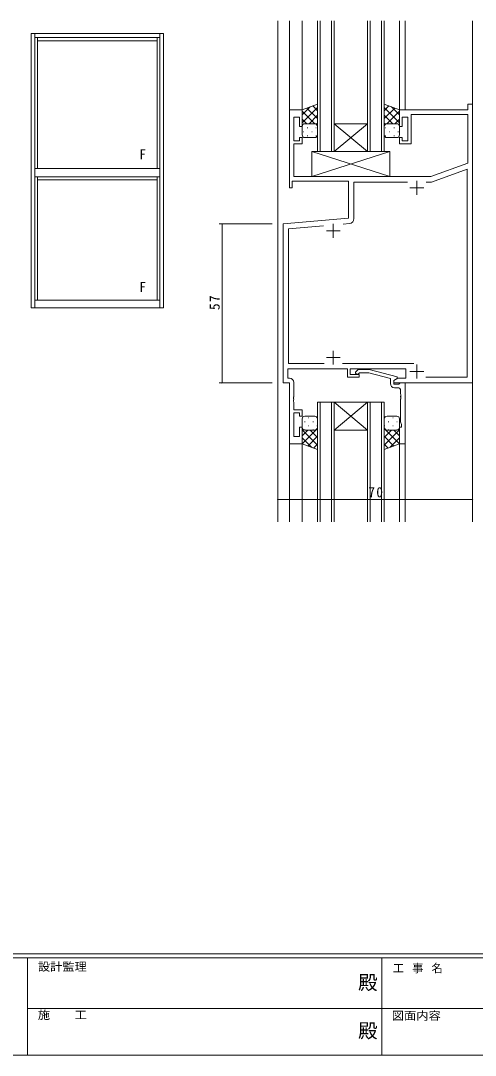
# Model space of a CAD drawing. Units: millimetres on the paper. Extents: x -420 to 373, y -297 to 267.
# Drawn here: x -162.5 to 1, y -297 to 74.5 of the extents above; entities that cross this region are included whole.
import ezdxf
from ezdxf.enums import TextEntityAlignment as Align

# ---------------------------------------------------------------- set-up
doc = ezdxf.new("R2010")
doc.units = ezdxf.units.MM
for name, color, linetype, lineweight in [('0-1_YKK_ZWAK', 7, 'Continuous', 9), ('0-3_YKK_12', 2, 'Continuous', 9), ('0-4_YKK_D', 6, 'Continuous', 9), ('0-5_YKK_A1', 4, 'Continuous', 9), ('0-6_YKK_13', 4, 'Continuous', 9), ('0-7_YKK_11', 7, 'Continuous', 9)]:
    doc.layers.add(name, color=color, linetype=linetype, lineweight=lineweight)
doc.styles.add('ＭＳ ゴシック', font='')
doc.styles.get('ＭＳ ゴシック').set_extended_font_data('MS Gothic')

msp = doc.modelspace()

# ---------------------------------------------------------------- linework, layer by layer
at = {"layer": '0-1_YKK_ZWAK'}
for p, q in [((352.3, -260.6), (-417.7, -260.6)), ((314.5, -262), (-417.7, -262)), ((-160.1, -262), (-160.1, -297)), ((-32.7, -262), (-32.7, -297)), ((-160.1, -280.199), (-31.3, -280.199)), ((-31.3, -280.199), (97.5, -280.199)), ((-417.7, -297), (314.5, -297))]:
    msp.add_line(p, q, dxfattribs=at)
at = {"layer": '0-3_YKK_12'}
for p, q in [((-70.093, 74.533), (-70.093, -105.467)), ((-65.893, 74.533), (-65.893, 42.233)), ((-61.293, 74.533), (-61.293, 42.533)), ((-55.793, 27.533), (-55.793, 74.533)), ((-54.793, 74.533), (-54.793, 27.533)), ((-50.793, 27.533), (-50.793, 74.533)), ((-49.793, 74.533), (-49.793, 27.533)), ((-37.793, 27.533), (-37.793, 74.533)), ((-36.793, 74.533), (-36.793, 27.533)), ((-32.793, 27.533), (-32.793, 74.533)), ((-31.793, 74.533), (-31.793, 27.533)), ((-26.293, 74.533), (-26.293, 42.233)), ((-24.293, 74.533), (-24.293, 42.533)), ((-0.093, -105.467), (-0.093, 74.533)), ((-49.793, 27.533), (-37.793, 37.533)), ((-37.793, 27.533), (-49.793, 37.533)), ((-37.793, 37.533), (-49.793, 37.533)), ((-55.793, 27.533), (-49.793, 27.533)), ((-37.793, 27.533), (-49.793, 27.533)), ((-31.793, 27.533), (-37.793, 27.533)), ((-24.293, -55.467), (-24.293, -105.467)), ((-55.793, -62.467), (-49.793, -62.467)), ((-55.793, -105.467), (-55.793, -62.467)), ((-54.793, -62.467), (-54.793, -105.467)), ((-50.793, -105.467), (-50.793, -62.467)), ((-49.793, -62.467), (-37.793, -72.467)), ((-37.793, -62.467), (-49.793, -72.467)), ((-37.793, -62.467), (-49.793, -62.467)), ((-49.793, -62.467), (-49.793, -105.467)), ((-37.793, -62.467), (-31.793, -62.467)), ((-37.793, -105.467), (-37.793, -62.467)), ((-36.793, -62.467), (-36.793, -105.467)), ((-32.793, -105.467), (-32.793, -62.467)), ((-31.793, -62.467), (-31.793, -105.467)), ((-37.793, -72.467), (-49.793, -72.467)), ((-65.893, -77.467), (-65.893, -105.467)), ((-61.293, -77.467), (-61.293, -105.467)), ((-26.293, -77.167), (-26.293, -105.467))]:
    msp.add_line(p, q, dxfattribs=at)
at = {"layer": '0-4_YKK_D'}
for p, q in [((-72.093, 1.533), (-91.093, 1.533)), ((-90.093, -55.467), (-90.093, 1.533)), ((-72.093, -55.467), (-91.093, -55.467)), ((-70.093, -97.467), (-0.093, -97.467))]:
    msp.add_line(p, q, dxfattribs=at)
for centre, start, end in [((-90.093, 1.533), 90, 270), ((-90.093, 1.533), 270, 90), ((-90.093, -55.467), 90, 270), ((-90.093, -55.467), 270, 90), ((-70.093, -97.467), 0, 180), ((-70.093, -97.467), 180, 0), ((-0.093, -97.467), 0, 180), ((-0.093, -97.467), 180, 0)]:
    msp.add_arc(centre, 0.106, start, end, dxfattribs=at)
at = {"layer": '0-5_YKK_A1'}
for p, q in [((-158.681, -28.552), (-158.681, 69.948)), ((-158.681, 69.948), (-111.181, 69.948)), ((-157.431, 69.948), (-157.431, -28.552)), ((-157.431, 68.448), (-112.431, 68.448)), ((-156.431, 21.448), (-156.431, 68.448)), ((-156.431, 67.348), (-113.431, 67.348)), ((-113.431, 21.448), (-113.431, 68.448)), ((-112.431, 69.948), (-112.431, -28.552)), ((-157.431, 21.448), (-112.431, 21.448)), ((-157.431, 21.448), (-112.431, 21.448)), ((-157.431, 18.448), (-112.431, 18.448)), ((-156.431, -25.802), (-156.431, 18.448)), ((-156.431, 17.348), (-113.431, 17.348)), ((-113.431, -25.802), (-113.431, 18.448)), ((-157.431, -25.802), (-112.431, -25.802))]:
    msp.add_line(p, q, dxfattribs=at)
msp.add_lwpolyline([(-158.681, -28.552), (-111.181, -28.552), (-111.181, 69.948)], dxfattribs=at)
at = {"layer": '0-6_YKK_13'}
for p, q in [((-61.293, 40.73), (-58.459, 43.564)), ((-61.293, 37.901), (-55.793, 43.401)), ((-56.772, 37.533), (-61.293, 42.053)), ((-55.793, 39.382), (-59.57, 43.16)), ((-55.793, 42.21), (-57.496, 43.914)), ((-31.793, 42.21), (-30.089, 43.914)), ((-26.293, 37.901), (-31.793, 43.401)), ((-31.793, 39.382), (-28.015, 43.16)), ((-30.813, 37.533), (-26.293, 42.053)), ((-26.293, 40.73), (-29.126, 43.564)), ((-59.601, 37.533), (-61.293, 39.225)), ((-60.707, 37.443), (-60.673, 37.443)), ((-60.293, 37.533), (-56.793, 37.533)), ((-60.293, 37.533), (-56.793, 37.533)), ((-58.832, 37.533), (-55.793, 40.573)), ((-57.843, 37.443), (-57.643, 37.443)), ((-56.199, 37.338), (-55.793, 37.745)), ((-28.753, 37.533), (-31.793, 40.573)), ((-31.386, 37.338), (-31.793, 37.745)), ((-27.293, 37.533), (-30.793, 37.533)), ((-27.293, 37.533), (-30.793, 37.533)), ((-29.743, 37.443), (-29.943, 37.443)), ((-27.984, 37.533), (-26.293, 39.225)), ((-26.878, 37.443), (-26.913, 37.443)), ((-61.293, 33.533), (-61.293, 36.533)), ((-60.873, 34.613), (-60.673, 34.613)), ((-59.458, 36.028), (-59.258, 36.028)), ((-57.843, 34.613), (-57.643, 34.613)), ((-56.428, 36.028), (-56.228, 36.028)), ((-55.793, 36.553), (-55.793, 36.554)), ((-55.793, 36.533), (-55.793, 33.533)), ((-31.793, 36.553), (-31.792, 36.554)), ((-31.793, 36.533), (-31.793, 33.533)), ((-31.158, 36.028), (-31.358, 36.028)), ((-29.743, 34.613), (-29.943, 34.613)), ((-28.128, 36.028), (-28.328, 36.028)), ((-26.713, 34.613), (-26.913, 34.613)), ((-26.293, 33.533), (-26.293, 36.533)), ((-56.793, 32.533), (-60.293, 32.533)), ((-59.458, 33.198), (-59.258, 33.198)), ((-56.428, 33.198), (-56.228, 33.198)), ((-31.158, 33.198), (-31.358, 33.198)), ((-30.793, 32.533), (-27.293, 32.533)), ((-28.128, 33.198), (-28.328, 33.198)), ((-57.793, 27.533), (-29.793, 18.533)), ((-57.793, 18.533), (-29.793, 27.533)), ((-61.293, -68.467), (-61.293, -71.467)), ((-60.473, -69.547), (-60.273, -69.547)), ((-56.793, -67.467), (-60.293, -67.467)), ((-59.058, -68.132), (-58.858, -68.132)), ((-57.443, -69.547), (-57.243, -69.547)), ((-56.028, -68.132), (-55.85, -68.132)), ((-55.793, -71.467), (-55.793, -68.467)), ((-31.793, -71.467), (-31.793, -68.467)), ((-31.558, -68.132), (-31.735, -68.132)), ((-30.793, -67.467), (-27.293, -67.467)), ((-30.143, -69.547), (-30.343, -69.547)), ((-28.528, -68.132), (-28.728, -68.132)), ((-27.113, -69.547), (-27.313, -69.547)), ((-26.293, -68.467), (-26.293, -71.467)), ((-61.265, -71.702), (-61.293, -71.73)), ((-55.793, -71.887), (-61.293, -77.387)), ((-61.293, -72.435), (-55.793, -77.935)), ((-59.201, -72.467), (-61.293, -74.558)), ((-60.473, -72.377), (-60.273, -72.377)), ((-60.293, -72.467), (-56.793, -72.467)), ((-60.293, -72.467), (-56.793, -72.467)), ((-59.058, -70.962), (-58.858, -70.962)), ((-58.432, -72.467), (-55.793, -75.107)), ((-57.443, -72.377), (-57.243, -72.377)), ((-56.028, -70.962), (-55.828, -70.962)), ((-55.997, -72.073), (-55.793, -72.278)), ((-31.793, -71.887), (-26.293, -77.387)), ((-31.588, -72.073), (-31.793, -72.278)), ((-26.293, -72.435), (-31.793, -77.935)), ((-29.153, -72.467), (-31.793, -75.107)), ((-31.558, -70.962), (-31.758, -70.962)), ((-27.293, -72.467), (-30.793, -72.467)), ((-27.293, -72.467), (-30.793, -72.467)), ((-30.143, -72.377), (-30.343, -72.377)), ((-28.528, -70.962), (-28.728, -70.962)), ((-28.384, -72.467), (-26.293, -74.558)), ((-27.113, -72.377), (-27.313, -72.377)), ((-26.321, -71.702), (-26.293, -71.73)), ((-61.293, -75.263), (-57.83, -78.726)), ((-55.793, -74.715), (-59.277, -78.2)), ((-55.793, -77.544), (-57.203, -78.954)), ((-31.793, -74.715), (-28.308, -78.2)), ((-31.793, -77.544), (-30.382, -78.954)), ((-26.293, -75.263), (-29.755, -78.726))]:
    msp.add_line(p, q, dxfattribs=at)
for points in [[(-55.793, 36.533), (-55.793, 44.533), (-61.293, 42.533), (-61.293, 36.533)], [(-31.793, 36.533), (-31.793, 44.533), (-26.293, 42.533), (-26.293, 36.533)], [(-55.793, -71.467), (-55.793, -79.467), (-61.293, -77.467), (-61.293, -71.467)], [(-31.793, -71.467), (-31.793, -79.467), (-26.293, -77.467), (-26.293, -71.467)]]:
    msp.add_lwpolyline(points, dxfattribs=at)
msp.add_lwpolyline([(-57.793, 18.533), (-29.793, 18.533), (-29.793, 27.533), (-57.793, 27.533)], close=True, dxfattribs=at)
for centre, start, end in [((-60.293, 36.533), 89.99989, 179.99989), ((-60.293, 36.533), 89.99989, 179.99989), ((-56.793, 36.533), 359.99989, 89.99989), ((-56.793, 36.533), 359.99989, 89.99989), ((-30.793, 36.533), 90.00009, 180.00009), ((-30.793, 36.533), 90.00009, 180.00009), ((-27.293, 36.533), 0.00009, 90.00009), ((-27.293, 36.533), 0.00009, 90.00009), ((-60.293, 33.533), 179.99989, 269.99989), ((-56.793, 33.533), 269.99989, 359.99989), ((-30.793, 33.533), 180.00009, 270.00009), ((-27.293, 33.533), 270.00009, 0.00009), ((-60.293, -68.467), 90.00009, 180.00009), ((-56.793, -68.467), 0.00009, 90.00009), ((-30.793, -68.467), 89.99989, 179.99989), ((-27.293, -68.467), 359.99989, 89.99989), ((-60.293, -71.467), 180.00009, 270.00009), ((-60.293, -71.467), 180.00009, 270.00009), ((-56.793, -71.467), 270.00009, 0.00009), ((-56.793, -71.467), 270.00009, 0.00009), ((-30.793, -71.467), 179.99989, 269.99989), ((-30.793, -71.467), 179.99989, 269.99989), ((-27.293, -71.467), 269.99989, 359.99989), ((-27.293, -71.467), 269.99989, 359.99989)]:
    msp.add_arc(centre, 1, start, end, dxfattribs=at)
at = {"layer": '0-7_YKK_11'}
for p, q in [((-20.093, 17.033), (-20.093, 12.033)), ((-16.742, 16.603), (-14.752, 16.603)), ((-22.593, 14.533), (-17.593, 14.533)), ((-50.093, 1.533), (-50.093, -3.467)), ((-46.519, 1.481), (-44.306, 1.675)), ((-52.593, -0.967), (-47.593, -0.967)), ((-50.093, -43.967), (-50.093, -48.967)), ((-52.593, -46.467), (-47.593, -46.467)), ((-21.154, -48.537), (-46.742, -48.537)), ((-22.593, -51.467), (-17.593, -51.467)), ((-20.093, -48.967), (-20.093, -53.967)), ((-26.923, -57.267), (-28.093, -57.267))]:
    msp.add_line(p, q, dxfattribs=at)
for points in [[(-64.263, -55.437), (-64.263, -60.508), (-64.383, -60.692), (-64.383, -61.242), (-64.263, -61.425), (-64.263, -61.508), (-64.383, -61.692), (-64.383, -62.242), (-64.263, -62.425), (-64.263, -65.267), (-61.293, -65.267), (-61.293, -67.467), (-62.293, -67.467), (-62.293, -66.267), (-64.263, -66.267), (-64.263, -74.767), (-62.293, -74.767), (-62.293, -71.467), (-61.293, -71.467), (-61.293, -77.467), (-65.893, -77.467), (-65.893, -55.467), (-68.093, -55.467), (-68.093, 1.531), (-44.593, 3.587), (-44.593, 16.903), (-64.893, 16.903), (-64.893, 14.533), (-65.893, 14.533), (-65.893, 42.533), (-61.293, 42.533), (-61.293, 36.533), (-62.293, 36.533), (-62.293, 39.833), (-64.263, 39.833), (-64.263, 31.333), (-62.293, 31.333), (-62.293, 32.533), (-61.293, 32.533), (-61.293, 30.333)], [(-0.093, 44.533), (-0.093, -55.467), (-28.293, -55.467), (-28.293, -54.667), (-26.855, -53.837), (-23.993, -53.837), (-23.993, -50.467), (-43.993, -50.467), (-43.993, -52.467), (-40.793, -52.467), (-40.793, -53.467), (-44.993, -53.467), (-44.993, -50.467), (-66.463, -50.467), (-66.463, -53.837), (-65.863, -53.837)], [(-61.293, 30.333), (-64.263, 30.333), (-64.263, 18.533), (-15.093, 18.533), (-1.723, 23.4), (-1.723, 40.903), (-22.093, 40.903), (-22.093, 30.333), (-26.293, 30.333), (-26.293, 32.533), (-25.293, 32.533), (-25.293, 31.333), (-23.293, 31.333), (-23.293, 39.833), (-25.293, 39.833), (-25.293, 36.533), (-26.293, 36.533), (-26.293, 42.533), (-1.723, 42.533), (-1.723, 44.533), (-0.093, 44.533)], [(-16.742, 16.603), (-14.752, 16.603), (-2.023, 21.237), (-2.023, -53.537), (-16.853, -53.537)], [(-42.663, 3.468), (-42.663, 16.603), (-23.443, 16.603)], [(-53.443, -48.537), (-66.163, -48.537), (-66.163, -0.237), (-53.588, 0.863)], [(-41.917, -51.442), (-41.141, -50.667), (-37.196, -50.667), (-27.093, -53.374), (-27.093, -53.974), (-28.293, -54.667), (-28.293, -55.967), (-26.493, -55.967), (-26.293, -55.767), (-25.993, -55.467), (-24.293, -55.467)], [(-29.593, -55.767), (-29.593, -53.946), (-37.354, -51.867), (-40.644, -51.867), (-41.068, -52.291)], [(-24.293, -55.467), (-24.293, -77.467), (-26.293, -77.467), (-26.293, -71.467), (-25.593, -71.467), (-25.593, -70.467), (-25.923, -69.56), (-25.923, -61.425), (-25.803, -61.242), (-25.803, -60.692), (-25.923, -60.508), (-25.923, -60.425), (-25.803, -60.242), (-25.803, -59.692), (-25.923, -59.508), (-25.923, -58.267)]]:
    msp.add_lwpolyline(points, dxfattribs=at)
for centre, radius, start, end in [((-44.463, 3.468), 1.8, 274.99998, 0), ((-41.493, -51.867), 0.6, 134.99998, 315), ((-65.863, -55.437), 1.6, 0, 89.99998), ((-28.093, -55.767), 1.5, 180, 269.99998), ((-26.923, -58.267), 1, 0, 89.99998)]:
    msp.add_arc(centre, radius, start, end, dxfattribs=at)

# ---------------------------------------------------------------- texts
at = {"layer": '0-1_YKK_ZWAK', "style": 'ＭＳ ゴシック', "width": 1.1}
for s, p in [('設計監理', (-156.331, -267.533)), ('施\u3000\u3000工', (-156.331, -284.854)), ('図面内容', (-29.083, -285.148))]:
    msp.add_text(s, height=2.933, dxfattribs=at).set_placement(p, align=Align.BOTTOM_LEFT)
at = {"layer": '0-1_YKK_ZWAK', "color": 2, "style": 'ＭＳ ゴシック'}
for p in [(-41.182, -274.956), (-41.182, -292.278)]:
    msp.add_text('殿', height=5.132, dxfattribs=at).set_placement(p, align=Align.BOTTOM_LEFT)
at = {"layer": '0-1_YKK_ZWAK', "insert": (-28.688, -267.533), "char_height": 2.933, "attachment_point": 7, "style": 'ＭＳ ゴシック'}
msp.add_mtext('\\T1.16;工\\~事\\~名', dxfattribs=at)
at = {"layer": '0-4_YKK_D', "color": 3, "insert": (-90.893, -29.367), "char_height": 3.666, "attachment_point": 7, "rotation": 90, "style": 'ＭＳ ゴシック'}
msp.add_mtext('\\T1.21;\\W0.95;57', dxfattribs=at)
at = {"layer": '0-4_YKK_D', "color": 3, "insert": (-37.493, -96.667), "char_height": 3.666, "attachment_point": 7, "style": 'ＭＳ ゴシック'}
msp.add_mtext('\\T1.21;\\W0.95;70', dxfattribs=at)
at = {"layer": '0-5_YKK_A1', "color": 3, "style": 'ＭＳ ゴシック'}
for p in [(-119.908, 23.628), (-119.908, -24.014)]:
    msp.add_text('F', height=3.666, dxfattribs=at).set_placement(p, align=Align.BOTTOM_LEFT)

doc.saveas('drawing.dxf')
